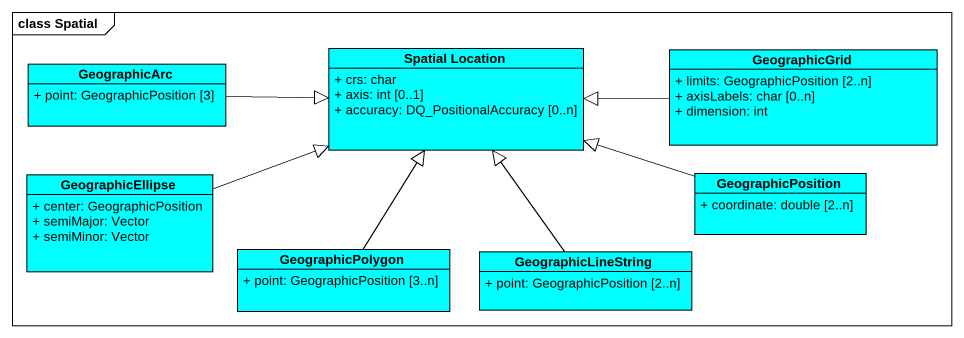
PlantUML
@startuml
mainframe class Spatial
hide circle
hide empty members
skinparam classAttributeIconSize 0
class GeographicArc #00FFFF {
  + point: GeographicPosition [3]
}
class "Spatial Location" as Spatial_Location #00FFFF {
  + crs: char
  + axis: int [0..1]
  + accuracy: DQ_PositionalAccuracy [0..n]
}
class GeographicGrid #00FFFF {
  + limits: GeographicPosition [2..n]
  + axisLabels: char [0..n]
  + dimension: int
}
class GeographicEllipse #00FFFF {
  + center: GeographicPosition
  + semiMajor: Vector
  + semiMinor: Vector
}
class GeographicPosition #00FFFF {
  + coordinate: double [2..n]
}
class GeographicPolygon #00FFFF {
  + point: GeographicPosition [3..n]
}
class GeographicLineString #00FFFF {
  + point: GeographicPosition [2..n]
}
GeographicArc -right-|> Spatial_Location
GeographicGrid -left-|> Spatial_Location
GeographicEllipse -right-|> Spatial_Location
GeographicPosition -left-|> Spatial_Location
GeographicPolygon -up-|> Spatial_Location
GeographicLineString -up-|> Spatial_Location
@enduml
